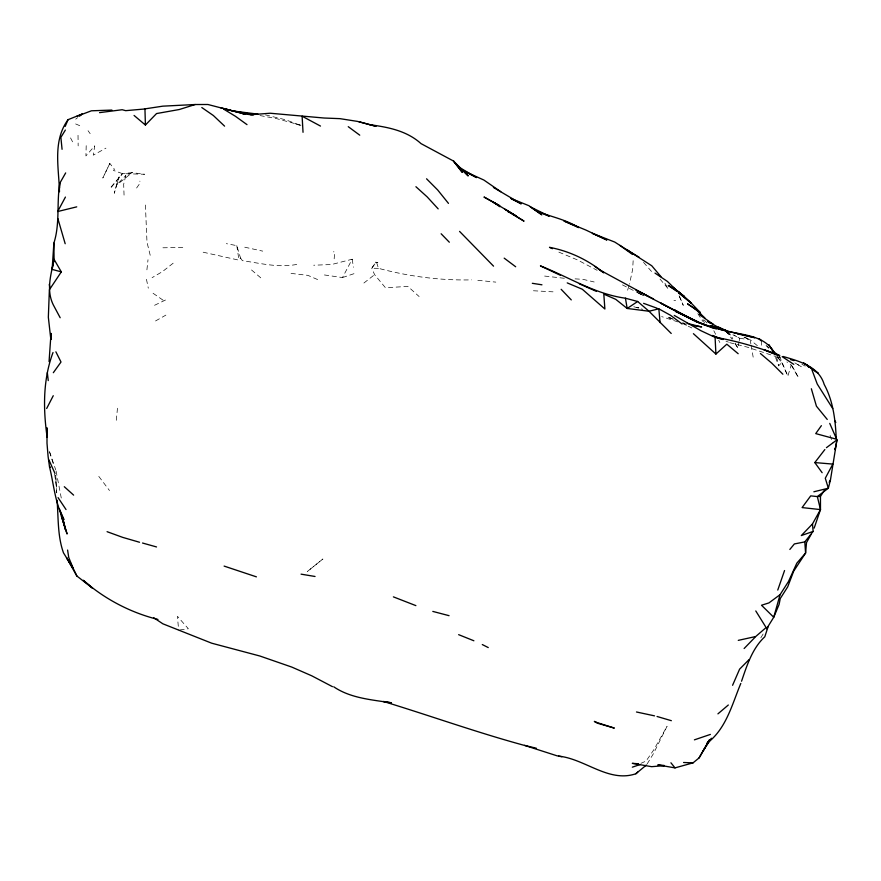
<?xml version="1.0" encoding="UTF-8"?>
<svg xmlns="http://www.w3.org/2000/svg" width="881" height="881" viewBox="0 0 881 881"><rect width="100%" height="100%" fill="white"/><g stroke="black" fill="none" stroke-linecap="round" stroke-linejoin="round"><path stroke-width="0.66" stroke-dasharray="4.41 3.3" d="M86.206 145.684L85.92 155.948L94.741 145.839L93.265 155.155L105.94 148.151M633.142 260.732L632.657 269.476L629.452 284.1M334.174 258.805L334.692 251.845L333.436 251.823M116.303 420.303L117.757 405.282M146.907 269.839L148.008 259.741M734.985 343.689L737.893 348.028L739.005 341.916M739.225 340.694L739.666 338.26L734.093 335.088M109.828 163.426L102.868 177.929L109.828 163.426L114.442 169.284L113.44 170.418L122.481 173.645L144.605 174.262L132.128 172.654L125.807 175.517L123.67 184.305L124.056 195.108M627.624 290.201L629.089 285.323M777.185 356.486L781.832 362.62L787.845 376.11L791.204 365.075L786.898 361.959M760.821 637.822L764.234 632.14M324.417 274.96L342.478 277.559L352.191 259.223L331.63 264.509L313.713 265.225M375.702 262.186L377.806 262.648L375.702 262.186L371.738 268.264L374.601 274.652L385.449 287.746L407.848 286.402L419.114 296.534M136.61 188.005L140.178 182.918L139.881 181.134M203.17 252.208L238.96 260.17L240.524 258.012L236.802 245.645L226.318 243.641M647.139 763.992L653.405 753.718L667.071 726.263L653.713 749.94L646.103 761.03L641.104 763.265M111.083 187.014L122.481 173.645L132.128 172.654L116.435 185.186L114.288 193.247L119.155 176.872L116.435 185.186L125.807 175.517M111.314 187.279L122.481 173.645M775.533 357.4L778.617 365.835L781.832 362.62L777.086 356.431M75.722 119.155L77.605 117.669M173.161 263.199L162.467 271.612L152.105 277.647M363.908 283.021L374.601 274.652M155.541 320.959L165.87 315.123M154.571 305.289L167.456 299.077M342.478 277.559L356.177 272.945M179.856 629.97L188.347 628.759L177.411 616.282L178.645 630.146M296.732 264.421C278.473 268.011 260.49 263.265 242.396 260.666L240.524 258.012M162.941 247.792L183.259 247.462M378.467 268.32L371.738 268.264L376.429 261.833L378.467 268.32C408.949 276.469 440.037 280.599 471.643 279.872M564.347 278.286L541.76 275.742M533.423 290.763L553.026 291.842M575.073 278.87L583.024 279.332L594.179 281.986M477.832 280.323L495.805 282.118M673.943 300.443L675.617 300.63M291.049 273.407L307.887 275.357L319.847 280.521M757.374 345.693L750.172 339.802L739.666 338.26L728.18 332.324M259.994 115.565L276.37 118.572L300.972 125.245M682.984 323.547L686.409 324.252M244.753 247.198L262.714 251.129M633.791 306.731L642.69 309.341M295.873 124.034L301.115 125.631M638.934 307.887L636.677 307.293L640.377 308.548M779.542 357.708L777.009 356.959M265.445 114.893L285.697 119.805L300.839 125.454M729.699 342.676L747.088 347.07L775.787 356.519M677.896 321.906L661.653 316.587M671.862 318.625L669.329 317.766L671.74 318.658M682.566 322.666L684.978 323.547M672.269 318.79L667.192 316.885L674.394 319.814M725.944 341.134L728.444 342.158M75.656 123.946L81.68 126.479M558.873 252.131L577.495 259.939L597.142 270.313M744.192 337.17L750.172 339.802L750.865 343.843M744.038 337.082L750.172 339.802M688.226 326.201L691.871 327.985M682.544 323.415L687.015 325.607M639.881 293.769L643.449 295.564L622.25 284.794M637.635 292.657L643.703 295.719M801.886 364.227L805.223 366.122M794.926 362.895L801.468 366.804L794.816 362.84M726.362 332.291L730.911 335.32L732.816 338.778M153.074 293.274L163.976 300.806M726.759 332.445L730.911 335.32L728.135 332.522M778.275 355.737L780.434 357.29M251.526 269.971L262.857 279.629M766.041 345.374L768.86 348.105M766.888 346.2L768.805 348.061M704.271 320.067L706.958 322.92M643.537 262.373L652.975 273.11M660.023 279.079L668.393 289.034L663.668 281.16M98.793 476.39L109.486 490.53M88.056 130.729L90.159 133.659M726.285 330.661L732.089 339.339M697.84 313.603L702.763 321.323M791.204 365.075L798.439 377.586L792.151 365.956M735.349 343.403L737.893 348.028M70.546 137.91L73.046 142.733M713.819 330.749L715.636 334.295M718.654 340.198L719.854 342.555M679.097 295.73L683.282 305.366L678.667 294.54M779.443 356.177L787.845 376.11M702.961 319.506L704.525 323.239M830.078 435.423L832.82 443.176M49.556 451.777L55.712 469.826M53.146 463.351L49.479 451.81M150.211 255.27L146.984 242.176L145.277 201.859M776.579 356.871L778.617 365.835M146.444 279.288L148.316 288.186M56.065 470.972L61.395 498.668M751.108 345.198L753.662 360.032M352.191 259.223L353.446 267.262M236.802 245.645L238.96 260.17M54.622 474.077L56.285 486.147L55.712 475.178L56.703 492.732M56.747 492.875L56.406 487.931L56.626 492.05M761.338 340.815L761.437 346.31M78.024 135.3L78.156 145.905M322.842 559.061L307.447 571.428L322.842 559.061"/><path stroke-width="1.32" d="M50.977 339.405L51.021 333.403L49.061 361.628M59.633 188.082L59.831 183.16L65.668 172.918M59.831 183.16C56.461 203.093 60.15 223.675 53.884 243.101L52.144 269.256L54.071 259.366L53.884 243.101M53.003 352.521C42.872 379.777 43.114 408.817 47.133 437.24M824.605 489.902L820.464 496.41L820.475 509.592L802.095 507.588L810.707 495.871L817.348 496.576L828.338 488.206L830.431 480.09L836.95 439.872L829.748 423.387M60.172 317.733L53.223 304.738C46.043 289.926 51.032 274.42 54.071 259.366L61.307 271.877L49.38 289.772L48.345 317.248L50.812 339.207M810.949 534.679L806.522 542.564L805.586 553.048L796.809 563.19L788.473 581.526L780.07 594.653L773.738 617.273L766.569 628.814M768.122 626.589L764.796 636.798C752.363 648.24 746.901 665.507 741.549 681.222M814.165 528.104L820.475 509.592L817.348 496.576L820.464 496.41M777.758 590.061L784.553 570.536M740.811 683.436C731.957 704.668 726.307 728.631 707.014 743.289L709.414 740.062L699.085 757.913L693.039 762.869L675.011 767.88L657.832 764.917L664.186 765.457M65.194 126.39L68.046 119.684L82.318 113.957L79.488 116.182M732.585 685.286L739.6 669.153L749.092 659.583M68.046 119.684C52.475 141.037 58.873 167.544 59.479 191.783M46.682 408.476L53.256 395.712M65.425 197.069L57.661 211.539L76.735 206.859M812.469 523.953L813.141 531.408L801.314 535.56L812.469 523.953L820.475 509.592M699.085 757.913L709.304 740.15M829.142 482.27L830.431 480.09M65.359 130.058L60.877 137.37L62.066 149.307M703.192 750.722L711.341 738.223M821.389 425.666L815.729 433.606L836.278 439.156C835.419 420.391 833.327 401.251 824.209 384.479C818.801 366.265 799.133 361.199 783.077 356.464M53.323 372.707L61.009 362.014L55.888 351.827M822.138 472.701L814.815 462.569L824.858 449.552M789.839 549.458L794.365 543.94L804.793 541.903L813.141 531.408M134.066 115.444L145.409 125.036L156.543 113.561L179.328 109.508L195.208 104.52L207.916 104.498L232.936 110.984L251.812 114.332M744.126 648.526L755.997 636.28L766.118 627.558L755.777 610.94M561.913 756.735L558.08 756.063C584.83 758.541 608.551 783.044 635.84 773.771L637.712 772.053M693.413 333.679L715.912 354.063L726.825 344.185L738.168 353.71M717.927 713.863L728.323 705.009M635.84 773.771L646.379 765.038M826.433 447.68L836.95 439.872L835.155 449.662L834.659 448.352M780.07 594.653L768.948 602.912L761.503 605.236L773.738 617.273L779.112 604.388L780.247 598.584L787.713 586.834L793.682 571.174L805.586 553.048L804.793 541.903M710.383 734.424L694.404 739.853M671.234 333.459L648.989 311.235L637.668 301.5L627.173 308.46L615.764 299.353L603.804 294.122L604.884 309L582.297 289.232L567.232 282.9M632.338 767.164L640.377 764.444M813.857 491.785L828.338 488.206L825.288 478.229L832.82 464.089L814.815 462.569M682.081 323.988L670.606 315.343L658.834 308.835L648.989 311.235L627.173 308.46L625.433 298.207C594.884 294.012 568.619 276.986 540.416 265.886L560.459 275.312M738.278 640.366L755.061 636.666M144.495 108.936L162.842 106.161L195.208 104.52M99.553 112.636L122.173 109.729L125.675 110.665L144.947 108.969L145.409 125.036M242.286 113.594L250.645 114.739L270.148 113.231L324.065 118.021L339.912 118.649L357.433 121.391L376.044 126.335L358.941 121.721M664.197 765.666L651.632 766.679L632.305 763.353L638.406 763.761M111.909 110.081L91.426 110.797L76.823 116.314M693.039 762.869L683.579 762.494M256.9 114.123L250.567 113.726L254.312 114.045M250.645 114.739L253.31 114.971M391.285 702.84C371.65 699.712 350.561 698.27 333.734 686.795M257.957 114.145L232.936 110.984L220.492 107.669M532.322 283.308L541.958 284.805M391.263 702.741L383.444 701.474C430.071 715.68 475.916 732.144 522.973 745.007L536.364 748.233M301.071 574.159L315.046 576.482M692.455 325.397L701.628 326.939L687.092 323.371M369.888 124.706C388.246 127.205 406.78 130.74 421.052 143.636L453.495 161.036L468.207 175.925L458.054 165.738M47.122 433.188L47.001 427.847L47.001 443.22L48.092 456.435L49.523 466.908L50.481 467.095M737.353 333.866L743.85 335.198M636.478 711.991L654.528 715.857M718.411 327.016L726.285 330.661L710.857 325.541C731.01 336.652 762.814 330.353 774.663 353.413M745.15 335.463L754.786 337.709L719.623 329.241L703.06 324.186L704.117 324.56L688.468 317.567L660.772 303.119L694.591 321.014M233.036 111.006L245.292 114.145L225.228 108.936M432.813 611.414L449.057 615.676M625.433 298.207L637.668 301.5M52.1 269.388L61.307 271.877M157.952 619.442C130.586 612.658 104.443 598.959 83.31 580.282L92.582 588.211L76.878 576.031L66.538 557.64L73.178 568.465L68.74 557.475L67.584 550.052M142.524 543.026L156.532 546.947M139.528 542.255L122.734 537.388L107.075 531.684M524.558 745.392L557.21 755.865M709.921 327.06L716.484 328.976M657.061 716.484L671.355 720.691M790.477 359.569L793.957 360.626M224.115 566.087L256.404 576.846M598.012 722.861L614.332 728.102L597.153 723.125L594.334 721.396L596.789 722.376M722.442 329.362L726.285 330.661M643.604 303.35L657.094 308.229M779.795 355.417C758.926 347.588 737.485 341.123 715.504 337.324L723.213 339.515L712.156 335.485L719.678 338.568M697.829 322.204L701.078 323.393M695.825 321.466L713.158 327.798M776.128 354.173L764.047 349.746L778.264 355.682M537.509 211.528C551.33 216.847 565.877 219.501 578.63 227.595L563.972 221.01L585.953 230.084L606.866 240.006L592.329 233.333L614.74 242.055L651.742 265.754L660.97 276.667M579.357 283.825L596.503 291.424M415.876 605.621L393.389 596.866M544.04 214.16L549.171 216.153L530.307 206.848L541.87 214.832L528.919 205.702L510.606 198.335M695.869 321.521L708.643 326.554M734.633 332.963L735.448 333.282M458.638 634.661L473.879 640.773M332.456 686.662L311.786 675.826L291.765 667.071L259.851 656.004L211.693 643.196L162.853 623.803L153.768 617.757M463.846 170.936L483.9 180.065L500.749 191.695M674.747 310.233L680.308 313.284L673.547 309.605L698.424 322.237L675.617 311.555M713.995 336.839L700.913 330.705L674.262 315.42M552.431 248.684L549.502 247.33C569.511 251.151 587.968 259.895 603.694 272.78L594.939 266.447M687.224 316.962L689.162 317.909L673.547 309.605M653.548 298.945L635.994 290.124L680.936 313.636M482.292 644.551L488.25 647.568M511.751 199.051L521.222 203.874L493.404 187.433M467.293 172.797L476.566 177.577L459.761 167.643M647.843 296.071L600.071 270.126M507.566 211.429L509.824 212.695M628.682 250.832L626.336 249.477L639.32 257.395M505.826 209.766L524.041 221.153L512.048 213.973M504.681 209.083L516.376 216.109L492.358 201.551L499.846 206.705M320.486 126.071L302.117 116.215L303.031 132.304M223.785 109.211L235.48 116.314L246.999 124.628M679.945 292.69L668.272 285.455L676.201 290.895M678.458 292.459L684.119 296.346L672.677 287.206L684.119 296.346L691.156 303.207L678.425 292.558L689.867 301.698L699.822 312.039L687.709 303.967L699.822 312.039L700.869 314.528M698.908 314.363L713.434 324.373M782.174 356.651L793.781 364.36M654.99 273.099L667.446 281.435L676.993 290.906M201.815 107.548L213.378 115.532L224.578 126.137M723.653 330.287L707.663 321.389L709.745 322.953M619.949 245.425L632.514 254.477M348.248 126.677L359.745 135.167M504.185 258.144L515.671 266.756M812.877 369.26L803.483 362.917L818.218 373.313L815.013 370.879M773.133 351.277L778.397 355.362M760.413 353.512L771.745 363.137L782.868 374.216M415.92 186.717L427.175 196.892L438.176 208.874M64.291 486.708L73.619 495.122M694.316 308.086L704.877 317.942M761.338 340.815L759.213 338.767L761.129 340.628M426.558 178.799L437.67 189.966L448.462 203.379M441.139 233.773L449.332 242.22M459.563 231.395L493.547 266.15M561.153 289.309L571.273 299.903M809.066 367.344L806.467 364.415L807.921 366.584M827.248 419.444L816.434 406.196L811.346 388.752M670.926 762.792L675.011 767.88M773.32 351.376L768.816 344.79L773.76 352.477M58.058 497.622L66.02 509.548M73.178 568.465L63.498 552.883C57.463 536.1 58.454 517.753 57.067 500.221M832.71 408.553L817.249 384.039L811.985 369.954M49.523 466.908C53.862 484.341 54.985 503.359 63.917 519.581L59.434 508.998L65.436 529.646L63.608 521.1M835.001 420.909L835.816 422.484M70.48 562.838L76.878 576.031M48.94 459.97L54.974 473.438M65.183 243.729L57.86 218.587M49.281 284.343L49.743 287.052M47.332 372.663L48.246 380.581M658.834 308.835L660.078 322.578M715.086 337.412L715.912 354.063M499.593 205.714L484.176 197.113L499.593 205.714M462.162 172.191L453.495 161.036L462.162 172.191M67.033 533.787L61.406 515.903L67.033 533.787"/></g></svg>
